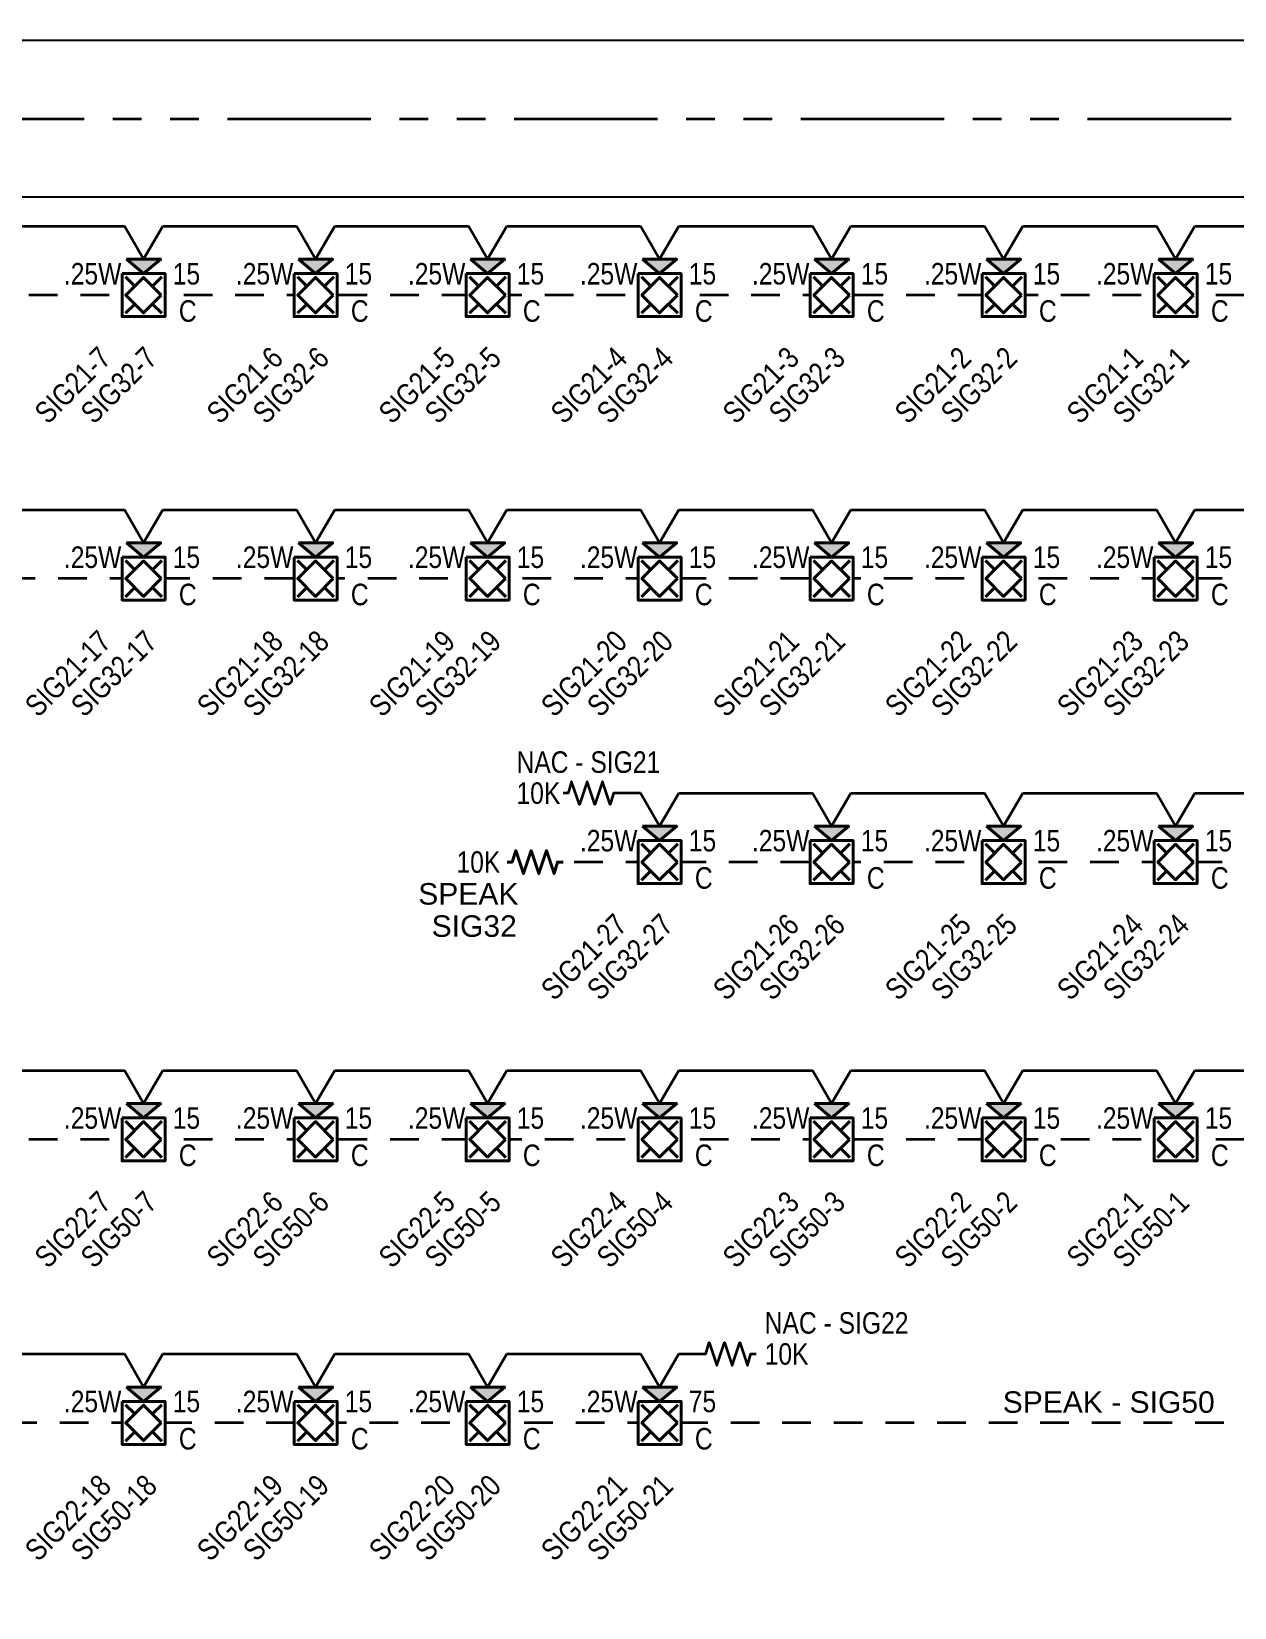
# Model space of a CAD drawing. Header units: inches. Extents: x 84 to 207, y -12 to 77.
# Drawn here: x 123.16 to 128.4, y 17.08 to 23.95 of the extents above; entities that cross this region are included whole.
import ezdxf
from ezdxf.enums import TextEntityAlignment as Align

# ---------------------------------------------------------------- set-up
doc = ezdxf.new("R2010")
doc.units = ezdxf.units.IN
doc.header["$MEASUREMENT"] = 0
doc.set_wipeout_variables(frame=1)
doc.linetypes.add('HIDDEN2', pattern=[0.1875, 0.125, -0.0625])
doc.linetypes.add('PHANTOM2', pattern=[1.25, 0.625, -0.125, 0.125, -0.125, 0.125, -0.125])
for name, color, linetype, lineweight in [('F-ALRM-INDC', 83, 'Continuous', 40), ('F-ALRM-WIRE-DTCT', 151, 'Continuous', 35), ('F-ALRM-WIRE-INDC', 3, 'Continuous', 35), ('F-ALRM-WIRE-SPKR', 221, 'HIDDEN2', 35), ('F-ANNO-DTCT-NOTE', 140, 'Continuous', 25), ('F-ANNO-INDC', 3, 'Continuous', 25), ('F-ANNO-INDC-ADDR', 91, 'Continuous', 25), ('F-ANNO-INDC-CAND', 120, 'Continuous', 25), ('F-ANNO-INDC-DESC', 111, 'Continuous', 25), ('F-ANNO-INDC-NOTE', 110, 'Continuous', 25), ('F-ANNO-SPKR-ADDR', 210, 'Continuous', 25), ('F-ANNO-SPKR-WATT', 220, 'Continuous', 25), ('F-ANNO-WIPE', 7, 'Continuous', 0)]:
    doc.layers.add(name, color=color, linetype=linetype, lineweight=lineweight)
doc.styles.add('Body', font='', dxfattribs={"height": 0.09375})
doc.styles.add('MtXpl_Arial_Narrow', font='arial.ttf')
doc.styles.get("Standard").update_dxf_attribs({"font": 'arial.ttf'})
doc.styles.get('Body').set_extended_font_data('Arial Narrow')

# ---------------------------------------------------------------- blocks, each defined once
blk = doc.blocks.new('*U22')
at = {"color": 0, "linetype": 'ByBlock', "lineweight": -2, "style": 'Body', "flags": 9}
for tag, p in [('CONNFROM_SPEAK', (0, -0.1336)), ('WIREDROP', (0, -0.1449))]:
    blk.add_attdef(tag, text='', height=0.00938, dxfattribs=at).set_placement(p, align=Align.MIDDLE_CENTER)
at = {"layer": 'F-ANNO-INDC-ADDR', "style": 'Body', "flags": 8}
blk.add_attdef('NACTAG', text='', height=0.0938, rotation=45, dxfattribs=at).set_placement((-0.2007, -0.2176), align=Align.TOP_RIGHT)
at = {"layer": 'F-ANNO-INDC-DESC', "lineweight": 30, "flags": 51}
blk.add_attdef('DESCRIPTION', text='', height=0.0938, rotation=45, dxfattribs=at).set_placement((0.2007, -0.2176), align=Align.TOP_RIGHT)
at = {"layer": 'F-ANNO-INDC-NOTE', "lineweight": 30, "flags": 104}
blk.add_attdef('NOTES', text='', height=0.0938, dxfattribs=at).set_placement((-0.1927, -0.0693), align=Align.MIDDLE_RIGHT)
at = {"layer": 'F-ANNO-SPKR-ADDR', "style": 'Body', "flags": 8}
blk.add_attdef('SPEAKTAG', text='', height=0.0938, rotation=45, dxfattribs=at).set_placement((0, -0.2176), align=Align.TOP_RIGHT)
at = {"linetype": 'ByBlock', "ltscale": 0.5}
blk.add_wipeout([(-0.0938, 0.0937), (0.0937, 0.0937), (0.0937, -0.0938), (-0.0938, -0.0938)], dxfattribs=at).dxf.layer = 'F-ANNO-WIPE'
at = {"color": 0, "linetype": 'ByBlock', "lineweight": -2, "ltscale": 0.5}
for p, q in [((-0.0387, -0.0387), (-0.0793, -0.0793)), ((0.0793, -0.0793), (0.0387, -0.0387))]:
    blk.add_line(p, q, dxfattribs=at)
at = {"color": 0, "linetype": 'ByBlock', "lineweight": -2, "style": 'Body', "flags": 9}
blk.add_attdef('WIRE', (-0.0007, 0), '', height=0.00938, dxfattribs=at)
for tag, p in [('CONNFROM_NAC', (0, -0.121)), ('ELEVATION', (0, -0.1084)), ('PID', (0, -0.0962))]:
    blk.add_attdef(tag, text='', height=0.00938, dxfattribs=at).set_placement(p, align=Align.MIDDLE_CENTER)
at = {"layer": 'F-ANNO-INDC', "style": 'Body', "flags": 8}
blk.add_attdef('CEIL', text='', height=0.0938, dxfattribs=at).set_placement((0.1927, -0.0693), align=Align.MIDDLE_CENTER)
at = {"layer": 'F-ANNO-INDC-CAND', "style": 'Body', "flags": 8}
blk.add_attdef('CD', text='', height=0.0938, dxfattribs=at).set_placement((0.1871, 0.0933), align=Align.MIDDLE_CENTER)
at = {"layer": 'F-ANNO-INDC-NOTE', "style": 'Body'}
blk.add_attdef('NOTE', text='', height=0.0938, dxfattribs=at).set_placement((-0.1927, -0.0693), align=Align.MIDDLE_CENTER)
at = {"linetype": 'ByBlock'}
blk.add_wipeout([(-0.075, 0.1562), (0, 0.0937), (0.075, 0.1562)], dxfattribs=at).dxf.layer = 'F-ANNO-WIPE'
h = blk.add_hatch(color=0)
h.dxf.hatch_style = 1
h.paths.add_polyline_path([(0.075, 0.1562), (-0.075, 0.1562), (0, 0.0937)])
at = {"color": 0, "linetype": 'ByBlock', "lineweight": -2, "ltscale": 0.5}
for p, q in [((-0.0387, 0.0387), (-0.0793, 0.0793)), ((0.0793, 0.0793), (0.0387, 0.0387))]:
    blk.add_line(p, q, dxfattribs=at)
at = {"color": 0, "linetype": 'ByBlock', "lineweight": -2}
blk.add_lwpolyline([(-0.075, 0.1562), (0, 0.0937), (0.075, 0.1562)], close=True, dxfattribs=at)
at = {"color": 0, "linetype": 'ByBlock', "lineweight": -2, "ltscale": 0.5}
for points in [[(-0.0938, 0.0937), (0.0937, 0.0937), (0.0937, -0.0938), (-0.0938, -0.0938)], [(0.0774, 0), (0, 0.0774), (-0.0774, 0), (0, -0.0774)]]:
    blk.add_lwpolyline(points, close=True, dxfattribs=at)
at = {"layer": 'F-ANNO-INDC', "style": 'Body', "flags": 8}
for tag, p in [('WG', (-0.1927, 0.229)), ('WP', (0.1927, 0.229))]:
    blk.add_attdef(tag, text='', height=0.0938, dxfattribs=at).set_placement(p, align=Align.MIDDLE_CENTER)
at = {"layer": 'F-ANNO-SPKR-WATT', "linetype": 'Continuous', "style": 'Body', "flags": 8}
blk.add_attdef('WATT', text='', height=0.0938, dxfattribs=at).set_placement((-0.2221, 0.0933), align=Align.MIDDLE_CENTER)
blk = doc.blocks.new('*U120')
at = {"color": 0, "linetype": 'ByBlock', "lineweight": -2}
for points in [[(0, 0.1557), (-0.0833, 0.3)], [(0, 0.1557), (0.0833, 0.3)], [(0.0833, 0.3), (1.7917, 0.3)]]:
    blk.add_lwpolyline(points, dxfattribs=at)
blk = doc.blocks.new('*U64')
at = {"color": 0, "linetype": 'ByBlock', "lineweight": -2}
for points in [[(0, 0.1557), (-0.0833, 0.3)], [(0, 0.1557), (0.0833, 0.3)], [(0.0833, 0.3), (0.6667, 0.3)]]:
    blk.add_lwpolyline(points, dxfattribs=at)
blk = doc.blocks.new('*U72')
at = {"color": 0, "linetype": 'ByBlock', "lineweight": -2}
for points in [[(0, 0.1557), (-0.0833, 0.3)], [(0, 0.1557), (0.0833, 0.3)], [(0.0833, 0.3), (0.375, 0.3)]]:
    blk.add_lwpolyline(points, dxfattribs=at)
blk = doc.blocks.new('*U84')
at = {"color": 0, "linetype": 'ByBlock', "lineweight": -2}
blk.add_lwpolyline([(0, 0), (-0.0242, 0), (-0.0389, -0.0502), (-0.0724, 0.0502), (-0.1059, -0.0502), (-0.1393, 0.0502), (-0.1728, -0.0502), (-0.2063, 0.0502), (-0.2212, 0), (-0.244, 0)], dxfattribs=at)
at = {"layer": 'F-ANNO-INDC-NOTE', "lineweight": -3, "style": 'Body'}
blk.add_text('10K', height=0.09375, dxfattribs=at).set_placement((-0.2734, 0), align=Align.MIDDLE_RIGHT)
blk.add_attdef('CIRCUIT', text='', height=0.0938, dxfattribs=at).set_placement((0.3942, 0.0545), align=Align.MIDDLE_RIGHT)
blk = doc.blocks.new('*U121')
at = {"color": 0, "linetype": 'ByBlock', "lineweight": -2}
blk.add_lwpolyline([(0, 0), (-0.0242, 0), (-0.0389, -0.0502), (-0.0724, 0.0502), (-0.1059, -0.0502), (-0.1393, 0.0502), (-0.1728, -0.0502), (-0.2063, 0.0502), (-0.2212, 0), (-0.244, 0)], dxfattribs=at)
at = {"layer": 'F-ANNO-DTCT-NOTE', "lineweight": -3, "style": 'Body'}
blk.add_text('10K', height=0.09375, dxfattribs=at).set_placement((-0.4469, 0), align=Align.MIDDLE_LEFT)
blk.add_attdef('CIRCUIT', text='', height=0.0938, dxfattribs=at).set_placement((-0.4469, 0.1353), align=Align.MIDDLE_LEFT)
blk = doc.blocks.new('*U71')
at = {"color": 0, "linetype": 'ByBlock', "lineweight": -2}
for points in [[(0, 0.1557), (-0.0833, 0.3)], [(0, 0.1557), (0.0833, 0.3)], [(0.0833, 0.3), (0.177, 0.3)]]:
    blk.add_lwpolyline(points, dxfattribs=at)
blk = doc.blocks.new('*U122')
at = {"color": 0, "linetype": 'ByBlock', "lineweight": -2}
blk.add_lwpolyline([(0, 0), (0.0242, 0), (0.0389, 0.0502), (0.0724, -0.0502), (0.1059, 0.0502), (0.1393, -0.0502), (0.1728, 0.0502), (0.2063, -0.0502), (0.2212, 0), (0.244, 0)], dxfattribs=at)
at = {"layer": 'F-ANNO-DTCT-NOTE', "lineweight": -3, "style": 'Body'}
blk.add_text('10K', height=0.09375, dxfattribs=at).set_placement((0.2813, 0), align=Align.MIDDLE_LEFT)
blk.add_attdef('CIRCUIT', text='', height=0.0938, dxfattribs=at).set_placement((0.2813, 0.1353), align=Align.MIDDLE_LEFT)

msp = doc.modelspace()

# ---------------------------------------------------------------- linework, layer by layer
at = {"layer": 'Defpoints', "color": 3}
msp.add_lwpolyline([(118.5083, 23.2331), (154.2067, 23.2331), (154.2067, 50.474), (118.5083, 50.474)], close=True, dxfattribs=at)
at = {"layer": 'F-ALRM-WIRE-DTCT', "color": 251, "linetype": 'PHANTOM2', "true_color": 0x636466}
msp.add_line((119.0119, 23.5735), (147.5653, 23.5735), dxfattribs=at)
at = {"layer": 'F-ALRM-WIRE-INDC'}
msp.add_line((125.8121, 20.6328), (125.7183, 20.6328), dxfattribs=at)
at = {"layer": 'F-ALRM-WIRE-SPKR'}
for points in [[(128.8954, 22.8042), (119.6141, 22.8042)], [(128.7978, 21.5682), (119.2429, 21.5682)], [(128.7978, 20.3322), (125.4743, 20.3322)], [(128.8954, 19.1229), (119.6141, 19.1229)], [(129.9305, 17.8869), (119.2429, 17.8869)]]:
    msp.add_lwpolyline(points, dxfattribs=at)

# ---------------------------------------------------------------- block references
at = {"layer": 'F-ALRM-WIRE-INDC'}
for name, p, values in [('*U121', (125.7183, 20.6328), {'CIRCUIT': 'NAC - SIG21'}), ('*U122', (126.0724, 18.1874), {'CIRCUIT': 'NAC - SIG22'})]:
    msp.add_blockref(name, p, dxfattribs=at).add_auto_attribs(values)

# ---------------------------------------------------------------- texts
at = {"layer": 'F-ALRM-INDC', "style": 'MtXpl_Arial_Narrow'}
for s, p in [('SPEAK', (124.8431, 20.1467)), ('SIG32', (124.9015, 20.0062)), ('SPEAK - SIG50', (127.3916, 17.9307))]:
    msp.add_text(s, height=0.09375, dxfattribs=at).set_placement(p)

# ---------------------------------------------------------------- next in the draw order: block references
at = {"layer": 'F-ALRM-INDC'}
ref = msp.add_blockref('*U22', (123.6454, 22.8042), dxfattribs=at)
ref.add_attrib('CEIL', 'C', dxfattribs={"layer": 'F-ANNO-INDC', "height": 0.0938, "style": 'Body'}).set_placement((123.838, 22.7349), align=Align.MIDDLE_CENTER)
ref.add_attrib('NACTAG', 'SIG21-7', dxfattribs={"layer": 'F-ANNO-INDC-ADDR', "height": 0.09375, "rotation": 45, "style": 'Body'}).set_placement((123.4447, 22.5865), align=Align.TOP_RIGHT)
ref.add_attrib('CD', '15', dxfattribs={"layer": 'F-ANNO-INDC-CAND', "height": 0.09375, "style": 'Body'}).set_placement((123.8324, 22.8974), align=Align.MIDDLE_CENTER)
ref.add_attrib('SPEAKTAG', 'SIG32-7', dxfattribs={"layer": 'F-ANNO-SPKR-ADDR', "height": 0.09375, "rotation": 45, "style": 'Body'}).set_placement((123.6454, 22.5865), align=Align.TOP_RIGHT)
ref.add_attrib('WATT', '.25W', dxfattribs={"layer": 'F-ANNO-SPKR-WATT', "linetype": 'Continuous', "height": 0.09375, "style": 'Body'}).set_placement((123.4233, 22.8974), align=Align.MIDDLE_CENTER)
ref = msp.add_blockref('*U22', (124.3954, 22.8042), dxfattribs=at)
ref.add_attrib('CEIL', 'C', dxfattribs={"layer": 'F-ANNO-INDC', "height": 0.0938, "style": 'Body'}).set_placement((124.588, 22.7349), align=Align.MIDDLE_CENTER)
ref.add_attrib('NACTAG', 'SIG21-6', dxfattribs={"layer": 'F-ANNO-INDC-ADDR', "height": 0.09375, "rotation": 45, "style": 'Body'}).set_placement((124.1947, 22.5865), align=Align.TOP_RIGHT)
ref.add_attrib('CD', '15', dxfattribs={"layer": 'F-ANNO-INDC-CAND', "height": 0.09375, "style": 'Body'}).set_placement((124.5824, 22.8974), align=Align.MIDDLE_CENTER)
ref.add_attrib('SPEAKTAG', 'SIG32-6', dxfattribs={"layer": 'F-ANNO-SPKR-ADDR', "height": 0.09375, "rotation": 45, "style": 'Body'}).set_placement((124.3954, 22.5865), align=Align.TOP_RIGHT)
ref.add_attrib('WATT', '.25W', dxfattribs={"layer": 'F-ANNO-SPKR-WATT', "linetype": 'Continuous', "height": 0.09375, "style": 'Body'}).set_placement((124.1733, 22.8974), align=Align.MIDDLE_CENTER)
ref = msp.add_blockref('*U22', (125.1454, 22.8042), dxfattribs=at)
ref.add_attrib('CEIL', 'C', dxfattribs={"layer": 'F-ANNO-INDC', "height": 0.0938, "style": 'Body'}).set_placement((125.338, 22.7349), align=Align.MIDDLE_CENTER)
ref.add_attrib('NACTAG', 'SIG21-5', dxfattribs={"layer": 'F-ANNO-INDC-ADDR', "height": 0.09375, "rotation": 45, "style": 'Body'}).set_placement((124.9447, 22.5865), align=Align.TOP_RIGHT)
ref.add_attrib('CD', '15', dxfattribs={"layer": 'F-ANNO-INDC-CAND', "height": 0.09375, "style": 'Body'}).set_placement((125.3324, 22.8974), align=Align.MIDDLE_CENTER)
ref.add_attrib('SPEAKTAG', 'SIG32-5', dxfattribs={"layer": 'F-ANNO-SPKR-ADDR', "height": 0.09375, "rotation": 45, "style": 'Body'}).set_placement((125.1454, 22.5865), align=Align.TOP_RIGHT)
ref.add_attrib('WATT', '.25W', dxfattribs={"layer": 'F-ANNO-SPKR-WATT', "linetype": 'Continuous', "height": 0.09375, "style": 'Body'}).set_placement((124.9233, 22.8974), align=Align.MIDDLE_CENTER)
ref = msp.add_blockref('*U22', (125.8954, 22.8042), dxfattribs=at)
ref.add_attrib('CEIL', 'C', dxfattribs={"layer": 'F-ANNO-INDC', "height": 0.0938, "style": 'Body'}).set_placement((126.088, 22.7349), align=Align.MIDDLE_CENTER)
ref.add_attrib('NACTAG', 'SIG21-4', dxfattribs={"layer": 'F-ANNO-INDC-ADDR', "height": 0.09375, "rotation": 45, "style": 'Body'}).set_placement((125.6947, 22.5865), align=Align.TOP_RIGHT)
ref.add_attrib('CD', '15', dxfattribs={"layer": 'F-ANNO-INDC-CAND', "height": 0.09375, "style": 'Body'}).set_placement((126.0824, 22.8974), align=Align.MIDDLE_CENTER)
ref.add_attrib('SPEAKTAG', 'SIG32-4', dxfattribs={"layer": 'F-ANNO-SPKR-ADDR', "height": 0.09375, "rotation": 45, "style": 'Body'}).set_placement((125.8954, 22.5865), align=Align.TOP_RIGHT)
ref.add_attrib('WATT', '.25W', dxfattribs={"layer": 'F-ANNO-SPKR-WATT', "linetype": 'Continuous', "height": 0.09375, "style": 'Body'}).set_placement((125.6733, 22.8974), align=Align.MIDDLE_CENTER)
ref = msp.add_blockref('*U22', (126.6454, 22.8042), dxfattribs=at)
ref.add_attrib('CEIL', 'C', dxfattribs={"layer": 'F-ANNO-INDC', "height": 0.0938, "style": 'Body'}).set_placement((126.838, 22.7349), align=Align.MIDDLE_CENTER)
ref.add_attrib('NACTAG', 'SIG21-3', dxfattribs={"layer": 'F-ANNO-INDC-ADDR', "height": 0.09375, "rotation": 45, "style": 'Body'}).set_placement((126.4447, 22.5865), align=Align.TOP_RIGHT)
ref.add_attrib('CD', '15', dxfattribs={"layer": 'F-ANNO-INDC-CAND', "height": 0.09375, "style": 'Body'}).set_placement((126.8324, 22.8974), align=Align.MIDDLE_CENTER)
ref.add_attrib('SPEAKTAG', 'SIG32-3', dxfattribs={"layer": 'F-ANNO-SPKR-ADDR', "height": 0.09375, "rotation": 45, "style": 'Body'}).set_placement((126.6454, 22.5865), align=Align.TOP_RIGHT)
ref.add_attrib('WATT', '.25W', dxfattribs={"layer": 'F-ANNO-SPKR-WATT', "linetype": 'Continuous', "height": 0.09375, "style": 'Body'}).set_placement((126.4233, 22.8974), align=Align.MIDDLE_CENTER)
ref = msp.add_blockref('*U22', (127.3954, 22.8042), dxfattribs=at)
ref.add_attrib('CEIL', 'C', dxfattribs={"layer": 'F-ANNO-INDC', "height": 0.0938, "style": 'Body'}).set_placement((127.588, 22.7349), align=Align.MIDDLE_CENTER)
ref.add_attrib('NACTAG', 'SIG21-2', dxfattribs={"layer": 'F-ANNO-INDC-ADDR', "height": 0.09375, "rotation": 45, "style": 'Body'}).set_placement((127.1947, 22.5865), align=Align.TOP_RIGHT)
ref.add_attrib('CD', '15', dxfattribs={"layer": 'F-ANNO-INDC-CAND', "height": 0.09375, "style": 'Body'}).set_placement((127.5824, 22.8974), align=Align.MIDDLE_CENTER)
ref.add_attrib('SPEAKTAG', 'SIG32-2', dxfattribs={"layer": 'F-ANNO-SPKR-ADDR', "height": 0.09375, "rotation": 45, "style": 'Body'}).set_placement((127.3954, 22.5865), align=Align.TOP_RIGHT)
ref.add_attrib('WATT', '.25W', dxfattribs={"layer": 'F-ANNO-SPKR-WATT', "linetype": 'Continuous', "height": 0.09375, "style": 'Body'}).set_placement((127.1733, 22.8974), align=Align.MIDDLE_CENTER)
ref = msp.add_blockref('*U22', (128.1454, 22.8042), dxfattribs=at)
ref.add_attrib('CEIL', 'C', dxfattribs={"layer": 'F-ANNO-INDC', "height": 0.0938, "style": 'Body'}).set_placement((128.338, 22.7349), align=Align.MIDDLE_CENTER)
ref.add_attrib('NACTAG', 'SIG21-1', dxfattribs={"layer": 'F-ANNO-INDC-ADDR', "height": 0.09375, "rotation": 45, "style": 'Body'}).set_placement((127.9447, 22.5865), align=Align.TOP_RIGHT)
ref.add_attrib('CD', '15', dxfattribs={"layer": 'F-ANNO-INDC-CAND', "height": 0.09375, "style": 'Body'}).set_placement((128.3324, 22.8974), align=Align.MIDDLE_CENTER)
ref.add_attrib('SPEAKTAG', 'SIG32-1', dxfattribs={"layer": 'F-ANNO-SPKR-ADDR', "height": 0.09375, "rotation": 45, "style": 'Body'}).set_placement((128.1454, 22.5865), align=Align.TOP_RIGHT)
ref.add_attrib('WATT', '.25W', dxfattribs={"layer": 'F-ANNO-SPKR-WATT', "linetype": 'Continuous', "height": 0.09375, "style": 'Body'}).set_placement((127.9233, 22.8974), align=Align.MIDDLE_CENTER)
ref = msp.add_blockref('*U22', (123.6454, 21.5682), dxfattribs=at)
ref.add_attrib('CEIL', 'C', dxfattribs={"layer": 'F-ANNO-INDC', "height": 0.0938, "style": 'Body'}).set_placement((123.838, 21.4989), align=Align.MIDDLE_CENTER)
ref.add_attrib('NACTAG', 'SIG21-17', dxfattribs={"layer": 'F-ANNO-INDC-ADDR', "height": 0.09375, "rotation": 45, "style": 'Body'}).set_placement((123.4447, 21.3506), align=Align.TOP_RIGHT)
ref.add_attrib('CD', '15', dxfattribs={"layer": 'F-ANNO-INDC-CAND', "height": 0.09375, "style": 'Body'}).set_placement((123.8324, 21.6615), align=Align.MIDDLE_CENTER)
ref.add_attrib('SPEAKTAG', 'SIG32-17', dxfattribs={"layer": 'F-ANNO-SPKR-ADDR', "height": 0.09375, "rotation": 45, "style": 'Body'}).set_placement((123.6454, 21.3506), align=Align.TOP_RIGHT)
ref.add_attrib('WATT', '.25W', dxfattribs={"layer": 'F-ANNO-SPKR-WATT', "linetype": 'Continuous', "height": 0.09375, "style": 'Body'}).set_placement((123.4233, 21.6615), align=Align.MIDDLE_CENTER)
ref = msp.add_blockref('*U22', (128.1454, 20.3322), dxfattribs=at)
ref.add_attrib('CEIL', 'C', dxfattribs={"layer": 'F-ANNO-INDC', "height": 0.0938, "style": 'Body'}).set_placement((128.338, 20.2629), align=Align.MIDDLE_CENTER)
ref.add_attrib('NACTAG', 'SIG21-24', dxfattribs={"layer": 'F-ANNO-INDC-ADDR', "height": 0.09375, "rotation": 45, "style": 'Body'}).set_placement((127.9447, 20.1146), align=Align.TOP_RIGHT)
ref.add_attrib('CD', '15', dxfattribs={"layer": 'F-ANNO-INDC-CAND', "height": 0.09375, "style": 'Body'}).set_placement((128.3324, 20.4255), align=Align.MIDDLE_CENTER)
ref.add_attrib('SPEAKTAG', 'SIG32-24', dxfattribs={"layer": 'F-ANNO-SPKR-ADDR', "height": 0.09375, "rotation": 45, "style": 'Body'}).set_placement((128.1454, 20.1146), align=Align.TOP_RIGHT)
ref.add_attrib('WATT', '.25W', dxfattribs={"layer": 'F-ANNO-SPKR-WATT', "linetype": 'Continuous', "height": 0.09375, "style": 'Body'}).set_placement((127.9233, 20.4255), align=Align.MIDDLE_CENTER)
ref = msp.add_blockref('*U22', (123.6454, 19.1229), dxfattribs=at)
ref.add_attrib('CEIL', 'C', dxfattribs={"layer": 'F-ANNO-INDC', "height": 0.0938, "style": 'Body'}).set_placement((123.838, 19.0536), align=Align.MIDDLE_CENTER)
ref.add_attrib('NACTAG', 'SIG22-7', dxfattribs={"layer": 'F-ANNO-INDC-ADDR', "height": 0.09375, "rotation": 45, "style": 'Body'}).set_placement((123.4447, 18.9052), align=Align.TOP_RIGHT)
ref.add_attrib('CD', '15', dxfattribs={"layer": 'F-ANNO-INDC-CAND', "height": 0.09375, "style": 'Body'}).set_placement((123.8324, 19.2161), align=Align.MIDDLE_CENTER)
ref.add_attrib('SPEAKTAG', 'SIG50-7', dxfattribs={"layer": 'F-ANNO-SPKR-ADDR', "height": 0.09375, "rotation": 45, "style": 'Body'}).set_placement((123.6454, 18.9052), align=Align.TOP_RIGHT)
ref.add_attrib('WATT', '.25W', dxfattribs={"layer": 'F-ANNO-SPKR-WATT', "linetype": 'Continuous', "height": 0.09375, "style": 'Body'}).set_placement((123.4233, 19.2161), align=Align.MIDDLE_CENTER)
ref = msp.add_blockref('*U22', (124.3954, 19.1229), dxfattribs=at)
ref.add_attrib('CEIL', 'C', dxfattribs={"layer": 'F-ANNO-INDC', "height": 0.0938, "style": 'Body'}).set_placement((124.588, 19.0536), align=Align.MIDDLE_CENTER)
ref.add_attrib('NACTAG', 'SIG22-6', dxfattribs={"layer": 'F-ANNO-INDC-ADDR', "height": 0.09375, "rotation": 45, "style": 'Body'}).set_placement((124.1947, 18.9052), align=Align.TOP_RIGHT)
ref.add_attrib('CD', '15', dxfattribs={"layer": 'F-ANNO-INDC-CAND', "height": 0.09375, "style": 'Body'}).set_placement((124.5824, 19.2161), align=Align.MIDDLE_CENTER)
ref.add_attrib('SPEAKTAG', 'SIG50-6', dxfattribs={"layer": 'F-ANNO-SPKR-ADDR', "height": 0.09375, "rotation": 45, "style": 'Body'}).set_placement((124.3954, 18.9052), align=Align.TOP_RIGHT)
ref.add_attrib('WATT', '.25W', dxfattribs={"layer": 'F-ANNO-SPKR-WATT', "linetype": 'Continuous', "height": 0.09375, "style": 'Body'}).set_placement((124.1733, 19.2161), align=Align.MIDDLE_CENTER)
ref = msp.add_blockref('*U22', (125.1454, 19.1229), dxfattribs=at)
ref.add_attrib('CEIL', 'C', dxfattribs={"layer": 'F-ANNO-INDC', "height": 0.0938, "style": 'Body'}).set_placement((125.338, 19.0536), align=Align.MIDDLE_CENTER)
ref.add_attrib('NACTAG', 'SIG22-5', dxfattribs={"layer": 'F-ANNO-INDC-ADDR', "height": 0.09375, "rotation": 45, "style": 'Body'}).set_placement((124.9447, 18.9052), align=Align.TOP_RIGHT)
ref.add_attrib('CD', '15', dxfattribs={"layer": 'F-ANNO-INDC-CAND', "height": 0.09375, "style": 'Body'}).set_placement((125.3324, 19.2161), align=Align.MIDDLE_CENTER)
ref.add_attrib('SPEAKTAG', 'SIG50-5', dxfattribs={"layer": 'F-ANNO-SPKR-ADDR', "height": 0.09375, "rotation": 45, "style": 'Body'}).set_placement((125.1454, 18.9052), align=Align.TOP_RIGHT)
ref.add_attrib('WATT', '.25W', dxfattribs={"layer": 'F-ANNO-SPKR-WATT', "linetype": 'Continuous', "height": 0.09375, "style": 'Body'}).set_placement((124.9233, 19.2161), align=Align.MIDDLE_CENTER)
ref = msp.add_blockref('*U22', (125.8954, 19.1229), dxfattribs=at)
ref.add_attrib('CEIL', 'C', dxfattribs={"layer": 'F-ANNO-INDC', "height": 0.0938, "style": 'Body'}).set_placement((126.088, 19.0536), align=Align.MIDDLE_CENTER)
ref.add_attrib('NACTAG', 'SIG22-4', dxfattribs={"layer": 'F-ANNO-INDC-ADDR', "height": 0.09375, "rotation": 45, "style": 'Body'}).set_placement((125.6947, 18.9052), align=Align.TOP_RIGHT)
ref.add_attrib('CD', '15', dxfattribs={"layer": 'F-ANNO-INDC-CAND', "height": 0.09375, "style": 'Body'}).set_placement((126.0824, 19.2161), align=Align.MIDDLE_CENTER)
ref.add_attrib('SPEAKTAG', 'SIG50-4', dxfattribs={"layer": 'F-ANNO-SPKR-ADDR', "height": 0.09375, "rotation": 45, "style": 'Body'}).set_placement((125.8954, 18.9052), align=Align.TOP_RIGHT)
ref.add_attrib('WATT', '.25W', dxfattribs={"layer": 'F-ANNO-SPKR-WATT', "linetype": 'Continuous', "height": 0.09375, "style": 'Body'}).set_placement((125.6733, 19.2161), align=Align.MIDDLE_CENTER)
ref = msp.add_blockref('*U22', (126.6454, 19.1229), dxfattribs=at)
ref.add_attrib('CEIL', 'C', dxfattribs={"layer": 'F-ANNO-INDC', "height": 0.0938, "style": 'Body'}).set_placement((126.838, 19.0536), align=Align.MIDDLE_CENTER)
ref.add_attrib('NACTAG', 'SIG22-3', dxfattribs={"layer": 'F-ANNO-INDC-ADDR', "height": 0.09375, "rotation": 45, "style": 'Body'}).set_placement((126.4447, 18.9052), align=Align.TOP_RIGHT)
ref.add_attrib('CD', '15', dxfattribs={"layer": 'F-ANNO-INDC-CAND', "height": 0.09375, "style": 'Body'}).set_placement((126.8324, 19.2161), align=Align.MIDDLE_CENTER)
ref.add_attrib('SPEAKTAG', 'SIG50-3', dxfattribs={"layer": 'F-ANNO-SPKR-ADDR', "height": 0.09375, "rotation": 45, "style": 'Body'}).set_placement((126.6454, 18.9052), align=Align.TOP_RIGHT)
ref.add_attrib('WATT', '.25W', dxfattribs={"layer": 'F-ANNO-SPKR-WATT', "linetype": 'Continuous', "height": 0.09375, "style": 'Body'}).set_placement((126.4233, 19.2161), align=Align.MIDDLE_CENTER)
ref = msp.add_blockref('*U22', (127.3954, 19.1229), dxfattribs=at)
ref.add_attrib('CEIL', 'C', dxfattribs={"layer": 'F-ANNO-INDC', "height": 0.0938, "style": 'Body'}).set_placement((127.588, 19.0536), align=Align.MIDDLE_CENTER)
ref.add_attrib('NACTAG', 'SIG22-2', dxfattribs={"layer": 'F-ANNO-INDC-ADDR', "height": 0.09375, "rotation": 45, "style": 'Body'}).set_placement((127.1947, 18.9052), align=Align.TOP_RIGHT)
ref.add_attrib('CD', '15', dxfattribs={"layer": 'F-ANNO-INDC-CAND', "height": 0.09375, "style": 'Body'}).set_placement((127.5824, 19.2161), align=Align.MIDDLE_CENTER)
ref.add_attrib('SPEAKTAG', 'SIG50-2', dxfattribs={"layer": 'F-ANNO-SPKR-ADDR', "height": 0.09375, "rotation": 45, "style": 'Body'}).set_placement((127.3954, 18.9052), align=Align.TOP_RIGHT)
ref.add_attrib('WATT', '.25W', dxfattribs={"layer": 'F-ANNO-SPKR-WATT', "linetype": 'Continuous', "height": 0.09375, "style": 'Body'}).set_placement((127.1733, 19.2161), align=Align.MIDDLE_CENTER)
ref = msp.add_blockref('*U22', (128.1454, 19.1229), dxfattribs=at)
ref.add_attrib('CEIL', 'C', dxfattribs={"layer": 'F-ANNO-INDC', "height": 0.0938, "style": 'Body'}).set_placement((128.338, 19.0536), align=Align.MIDDLE_CENTER)
ref.add_attrib('NACTAG', 'SIG22-1', dxfattribs={"layer": 'F-ANNO-INDC-ADDR', "height": 0.09375, "rotation": 45, "style": 'Body'}).set_placement((127.9447, 18.9052), align=Align.TOP_RIGHT)
ref.add_attrib('CD', '15', dxfattribs={"layer": 'F-ANNO-INDC-CAND', "height": 0.09375, "style": 'Body'}).set_placement((128.3324, 19.2161), align=Align.MIDDLE_CENTER)
ref.add_attrib('SPEAKTAG', 'SIG50-1', dxfattribs={"layer": 'F-ANNO-SPKR-ADDR', "height": 0.09375, "rotation": 45, "style": 'Body'}).set_placement((128.1454, 18.9052), align=Align.TOP_RIGHT)
ref.add_attrib('WATT', '.25W', dxfattribs={"layer": 'F-ANNO-SPKR-WATT', "linetype": 'Continuous', "height": 0.09375, "style": 'Body'}).set_placement((127.9233, 19.2161), align=Align.MIDDLE_CENTER)
ref = msp.add_blockref('*U22', (123.6454, 17.8869), dxfattribs=at)
ref.add_attrib('CEIL', 'C', dxfattribs={"layer": 'F-ANNO-INDC', "height": 0.0938, "style": 'Body'}).set_placement((123.838, 17.8176), align=Align.MIDDLE_CENTER)
ref.add_attrib('NACTAG', 'SIG22-18', dxfattribs={"layer": 'F-ANNO-INDC-ADDR', "height": 0.09375, "rotation": 45, "style": 'Body'}).set_placement((123.4447, 17.6693), align=Align.TOP_RIGHT)
ref.add_attrib('CD', '15', dxfattribs={"layer": 'F-ANNO-INDC-CAND', "height": 0.09375, "style": 'Body'}).set_placement((123.8324, 17.9802), align=Align.MIDDLE_CENTER)
ref.add_attrib('SPEAKTAG', 'SIG50-18', dxfattribs={"layer": 'F-ANNO-SPKR-ADDR', "height": 0.09375, "rotation": 45, "style": 'Body'}).set_placement((123.6454, 17.6693), align=Align.TOP_RIGHT)
ref.add_attrib('WATT', '.25W', dxfattribs={"layer": 'F-ANNO-SPKR-WATT', "linetype": 'Continuous', "height": 0.09375, "style": 'Body'}).set_placement((123.4233, 17.9802), align=Align.MIDDLE_CENTER)

# ---------------------------------------------------------------- next in the draw order: block references
ref = msp.add_blockref('*U22', (124.3954, 21.5682), dxfattribs=at)
ref.add_attrib('CEIL', 'C', dxfattribs={"layer": 'F-ANNO-INDC', "height": 0.0938, "style": 'Body'}).set_placement((124.588, 21.4989), align=Align.MIDDLE_CENTER)
ref.add_attrib('NACTAG', 'SIG21-18', dxfattribs={"layer": 'F-ANNO-INDC-ADDR', "height": 0.09375, "rotation": 45, "style": 'Body'}).set_placement((124.1947, 21.3506), align=Align.TOP_RIGHT)
ref.add_attrib('CD', '15', dxfattribs={"layer": 'F-ANNO-INDC-CAND', "height": 0.09375, "style": 'Body'}).set_placement((124.5824, 21.6615), align=Align.MIDDLE_CENTER)
ref.add_attrib('SPEAKTAG', 'SIG32-18', dxfattribs={"layer": 'F-ANNO-SPKR-ADDR', "height": 0.09375, "rotation": 45, "style": 'Body'}).set_placement((124.3954, 21.3506), align=Align.TOP_RIGHT)
ref.add_attrib('WATT', '.25W', dxfattribs={"layer": 'F-ANNO-SPKR-WATT', "linetype": 'Continuous', "height": 0.09375, "style": 'Body'}).set_placement((124.1733, 21.6615), align=Align.MIDDLE_CENTER)
ref = msp.add_blockref('*U22', (127.3954, 20.3322), dxfattribs=at)
ref.add_attrib('CEIL', 'C', dxfattribs={"layer": 'F-ANNO-INDC', "height": 0.0938, "style": 'Body'}).set_placement((127.588, 20.2629), align=Align.MIDDLE_CENTER)
ref.add_attrib('NACTAG', 'SIG21-25', dxfattribs={"layer": 'F-ANNO-INDC-ADDR', "height": 0.09375, "rotation": 45, "style": 'Body'}).set_placement((127.1947, 20.1146), align=Align.TOP_RIGHT)
ref.add_attrib('CD', '15', dxfattribs={"layer": 'F-ANNO-INDC-CAND', "height": 0.09375, "style": 'Body'}).set_placement((127.5824, 20.4255), align=Align.MIDDLE_CENTER)
ref.add_attrib('SPEAKTAG', 'SIG32-25', dxfattribs={"layer": 'F-ANNO-SPKR-ADDR', "height": 0.09375, "rotation": 45, "style": 'Body'}).set_placement((127.3954, 20.1146), align=Align.TOP_RIGHT)
ref.add_attrib('WATT', '.25W', dxfattribs={"layer": 'F-ANNO-SPKR-WATT', "linetype": 'Continuous', "height": 0.09375, "style": 'Body'}).set_placement((127.1733, 20.4255), align=Align.MIDDLE_CENTER)
ref = msp.add_blockref('*U22', (124.3954, 17.8869), dxfattribs=at)
ref.add_attrib('CEIL', 'C', dxfattribs={"layer": 'F-ANNO-INDC', "height": 0.0938, "style": 'Body'}).set_placement((124.588, 17.8176), align=Align.MIDDLE_CENTER)
ref.add_attrib('NACTAG', 'SIG22-19', dxfattribs={"layer": 'F-ANNO-INDC-ADDR', "height": 0.09375, "rotation": 45, "style": 'Body'}).set_placement((124.1947, 17.6693), align=Align.TOP_RIGHT)
ref.add_attrib('CD', '15', dxfattribs={"layer": 'F-ANNO-INDC-CAND', "height": 0.09375, "style": 'Body'}).set_placement((124.5824, 17.9802), align=Align.MIDDLE_CENTER)
ref.add_attrib('SPEAKTAG', 'SIG50-19', dxfattribs={"layer": 'F-ANNO-SPKR-ADDR', "height": 0.09375, "rotation": 45, "style": 'Body'}).set_placement((124.3954, 17.6693), align=Align.TOP_RIGHT)
ref.add_attrib('WATT', '.25W', dxfattribs={"layer": 'F-ANNO-SPKR-WATT', "linetype": 'Continuous', "height": 0.09375, "style": 'Body'}).set_placement((124.1733, 17.9802), align=Align.MIDDLE_CENTER)
at = {"layer": 'F-ALRM-WIRE-INDC'}
for name, p in [('*U64', (122.8954, 22.8047)), ('*U64', (123.6454, 22.8047)), ('*U64', (124.3954, 22.8047)), ('*U64', (125.1454, 22.8047)), ('*U64', (125.8954, 22.8047)), ('*U64', (126.6454, 22.8047)), ('*U64', (127.3954, 22.8047)), ('*U120', (128.1454, 22.8047)), ('*U64', (122.8954, 21.5687)), ('*U72', (128.1454, 20.3328)), ('*U64', (122.8954, 19.1234)), ('*U64', (123.6454, 19.1234)), ('*U64', (124.3954, 19.1234)), ('*U64', (125.1454, 19.1234)), ('*U64', (125.8954, 19.1234)), ('*U64', (126.6454, 19.1234)), ('*U64', (127.3954, 19.1234)), ('*U120', (128.1454, 19.1234)), ('*U64', (122.8954, 17.8874))]:
    msp.add_blockref(name, p, dxfattribs=at)

# ---------------------------------------------------------------- next in the draw order: block references
at = {"layer": 'F-ALRM-INDC'}
ref = msp.add_blockref('*U22', (125.1454, 21.5682), dxfattribs=at)
ref.add_attrib('CEIL', 'C', dxfattribs={"layer": 'F-ANNO-INDC', "height": 0.0938, "style": 'Body'}).set_placement((125.338, 21.4989), align=Align.MIDDLE_CENTER)
ref.add_attrib('NACTAG', 'SIG21-19', dxfattribs={"layer": 'F-ANNO-INDC-ADDR', "height": 0.09375, "rotation": 45, "style": 'Body'}).set_placement((124.9447, 21.3506), align=Align.TOP_RIGHT)
ref.add_attrib('CD', '15', dxfattribs={"layer": 'F-ANNO-INDC-CAND', "height": 0.09375, "style": 'Body'}).set_placement((125.3324, 21.6615), align=Align.MIDDLE_CENTER)
ref.add_attrib('SPEAKTAG', 'SIG32-19', dxfattribs={"layer": 'F-ANNO-SPKR-ADDR', "height": 0.09375, "rotation": 45, "style": 'Body'}).set_placement((125.1454, 21.3506), align=Align.TOP_RIGHT)
ref.add_attrib('WATT', '.25W', dxfattribs={"layer": 'F-ANNO-SPKR-WATT', "linetype": 'Continuous', "height": 0.09375, "style": 'Body'}).set_placement((124.9233, 21.6615), align=Align.MIDDLE_CENTER)
ref = msp.add_blockref('*U22', (126.6454, 20.3322), dxfattribs=at)
ref.add_attrib('CEIL', 'C', dxfattribs={"layer": 'F-ANNO-INDC', "height": 0.0938, "style": 'Body'}).set_placement((126.838, 20.2629), align=Align.MIDDLE_CENTER)
ref.add_attrib('NACTAG', 'SIG21-26', dxfattribs={"layer": 'F-ANNO-INDC-ADDR', "height": 0.09375, "rotation": 45, "style": 'Body'}).set_placement((126.4447, 20.1146), align=Align.TOP_RIGHT)
ref.add_attrib('CD', '15', dxfattribs={"layer": 'F-ANNO-INDC-CAND', "height": 0.09375, "style": 'Body'}).set_placement((126.8324, 20.4255), align=Align.MIDDLE_CENTER)
ref.add_attrib('SPEAKTAG', 'SIG32-26', dxfattribs={"layer": 'F-ANNO-SPKR-ADDR', "height": 0.09375, "rotation": 45, "style": 'Body'}).set_placement((126.6454, 20.1146), align=Align.TOP_RIGHT)
ref.add_attrib('WATT', '.25W', dxfattribs={"layer": 'F-ANNO-SPKR-WATT', "linetype": 'Continuous', "height": 0.09375, "style": 'Body'}).set_placement((126.4233, 20.4255), align=Align.MIDDLE_CENTER)
ref = msp.add_blockref('*U22', (125.1454, 17.8869), dxfattribs=at)
ref.add_attrib('CEIL', 'C', dxfattribs={"layer": 'F-ANNO-INDC', "height": 0.0938, "style": 'Body'}).set_placement((125.338, 17.8176), align=Align.MIDDLE_CENTER)
ref.add_attrib('NACTAG', 'SIG22-20', dxfattribs={"layer": 'F-ANNO-INDC-ADDR', "height": 0.09375, "rotation": 45, "style": 'Body'}).set_placement((124.9447, 17.6693), align=Align.TOP_RIGHT)
ref.add_attrib('CD', '15', dxfattribs={"layer": 'F-ANNO-INDC-CAND', "height": 0.09375, "style": 'Body'}).set_placement((125.3324, 17.9802), align=Align.MIDDLE_CENTER)
ref.add_attrib('SPEAKTAG', 'SIG50-20', dxfattribs={"layer": 'F-ANNO-SPKR-ADDR', "height": 0.09375, "rotation": 45, "style": 'Body'}).set_placement((125.1454, 17.6693), align=Align.TOP_RIGHT)
ref.add_attrib('WATT', '.25W', dxfattribs={"layer": 'F-ANNO-SPKR-WATT', "linetype": 'Continuous', "height": 0.09375, "style": 'Body'}).set_placement((124.9233, 17.9802), align=Align.MIDDLE_CENTER)
at = {"layer": 'F-ALRM-WIRE-INDC'}
for p in [(123.6454, 21.5687), (127.3954, 20.3328), (123.6454, 17.8874)]:
    msp.add_blockref('*U64', p, dxfattribs=at)

# ---------------------------------------------------------------- next in the draw order: block references
at = {"layer": 'F-ALRM-INDC'}
ref = msp.add_blockref('*U22', (125.8954, 21.5682), dxfattribs=at)
ref.add_attrib('CEIL', 'C', dxfattribs={"layer": 'F-ANNO-INDC', "height": 0.0938, "style": 'Body'}).set_placement((126.088, 21.4989), align=Align.MIDDLE_CENTER)
ref.add_attrib('NACTAG', 'SIG21-20', dxfattribs={"layer": 'F-ANNO-INDC-ADDR', "height": 0.09375, "rotation": 45, "style": 'Body'}).set_placement((125.6947, 21.3506), align=Align.TOP_RIGHT)
ref.add_attrib('CD', '15', dxfattribs={"layer": 'F-ANNO-INDC-CAND', "height": 0.09375, "style": 'Body'}).set_placement((126.0824, 21.6615), align=Align.MIDDLE_CENTER)
ref.add_attrib('SPEAKTAG', 'SIG32-20', dxfattribs={"layer": 'F-ANNO-SPKR-ADDR', "height": 0.09375, "rotation": 45, "style": 'Body'}).set_placement((125.8954, 21.3506), align=Align.TOP_RIGHT)
ref.add_attrib('WATT', '.25W', dxfattribs={"layer": 'F-ANNO-SPKR-WATT', "linetype": 'Continuous', "height": 0.09375, "style": 'Body'}).set_placement((125.6733, 21.6615), align=Align.MIDDLE_CENTER)
ref = msp.add_blockref('*U22', (125.8954, 20.3322), dxfattribs=at)
ref.add_attrib('CEIL', 'C', dxfattribs={"layer": 'F-ANNO-INDC', "height": 0.0938, "style": 'Body'}).set_placement((126.088, 20.2629), align=Align.MIDDLE_CENTER)
ref.add_attrib('NACTAG', 'SIG21-27', dxfattribs={"layer": 'F-ANNO-INDC-ADDR', "height": 0.09375, "rotation": 45, "style": 'Body'}).set_placement((125.6947, 20.1146), align=Align.TOP_RIGHT)
ref.add_attrib('CD', '15', dxfattribs={"layer": 'F-ANNO-INDC-CAND', "height": 0.09375, "style": 'Body'}).set_placement((126.0824, 20.4255), align=Align.MIDDLE_CENTER)
ref.add_attrib('SPEAKTAG', 'SIG32-27', dxfattribs={"layer": 'F-ANNO-SPKR-ADDR', "height": 0.09375, "rotation": 45, "style": 'Body'}).set_placement((125.8954, 20.1146), align=Align.TOP_RIGHT)
ref.add_attrib('WATT', '.25W', dxfattribs={"layer": 'F-ANNO-SPKR-WATT', "linetype": 'Continuous', "height": 0.09375, "style": 'Body'}).set_placement((125.6733, 20.4255), align=Align.MIDDLE_CENTER)
ref = msp.add_blockref('*U22', (125.8954, 17.8869), dxfattribs=at)
ref.add_attrib('CEIL', 'C', dxfattribs={"layer": 'F-ANNO-INDC', "height": 0.0938, "style": 'Body'}).set_placement((126.088, 17.8176), align=Align.MIDDLE_CENTER)
ref.add_attrib('NACTAG', 'SIG22-21', dxfattribs={"layer": 'F-ANNO-INDC-ADDR', "height": 0.09375, "rotation": 45, "style": 'Body'}).set_placement((125.6947, 17.6693), align=Align.TOP_RIGHT)
ref.add_attrib('CD', '75', dxfattribs={"layer": 'F-ANNO-INDC-CAND', "height": 0.09375, "style": 'Body'}).set_placement((126.0824, 17.9802), align=Align.MIDDLE_CENTER)
ref.add_attrib('SPEAKTAG', 'SIG50-21', dxfattribs={"layer": 'F-ANNO-SPKR-ADDR', "height": 0.09375, "rotation": 45, "style": 'Body'}).set_placement((125.8954, 17.6693), align=Align.TOP_RIGHT)
ref.add_attrib('WATT', '.25W', dxfattribs={"layer": 'F-ANNO-SPKR-WATT', "linetype": 'Continuous', "height": 0.09375, "style": 'Body'}).set_placement((125.6733, 17.9802), align=Align.MIDDLE_CENTER)
at = {"layer": 'F-ALRM-WIRE-INDC'}
for p in [(124.3954, 21.5687), (126.6454, 20.3328), (124.3954, 17.8874)]:
    msp.add_blockref('*U64', p, dxfattribs=at)

# ---------------------------------------------------------------- next in the draw order: block references
at = {"layer": 'F-ALRM-INDC'}
ref = msp.add_blockref('*U22', (126.6454, 21.5682), dxfattribs=at)
ref.add_attrib('CEIL', 'C', dxfattribs={"layer": 'F-ANNO-INDC', "height": 0.0938, "style": 'Body'}).set_placement((126.838, 21.4989), align=Align.MIDDLE_CENTER)
ref.add_attrib('NACTAG', 'SIG21-21', dxfattribs={"layer": 'F-ANNO-INDC-ADDR', "height": 0.09375, "rotation": 45, "style": 'Body'}).set_placement((126.4447, 21.3506), align=Align.TOP_RIGHT)
ref.add_attrib('CD', '15', dxfattribs={"layer": 'F-ANNO-INDC-CAND', "height": 0.09375, "style": 'Body'}).set_placement((126.8324, 21.6615), align=Align.MIDDLE_CENTER)
ref.add_attrib('SPEAKTAG', 'SIG32-21', dxfattribs={"layer": 'F-ANNO-SPKR-ADDR', "height": 0.09375, "rotation": 45, "style": 'Body'}).set_placement((126.6454, 21.3506), align=Align.TOP_RIGHT)
ref.add_attrib('WATT', '.25W', dxfattribs={"layer": 'F-ANNO-SPKR-WATT', "linetype": 'Continuous', "height": 0.09375, "style": 'Body'}).set_placement((126.4233, 21.6615), align=Align.MIDDLE_CENTER)
msp.add_blockref('*U84', (125.4743, 20.3322), dxfattribs=at)
at = {"layer": 'F-ALRM-WIRE-INDC'}
for name, p in [('*U64', (125.1454, 21.5687)), ('*U64', (125.8954, 20.3328)), ('*U64', (125.1454, 17.8874)), ('*U71', (125.8954, 17.8874))]:
    msp.add_blockref(name, p, dxfattribs=at)

# ---------------------------------------------------------------- next in the draw order: block references
at = {"layer": 'F-ALRM-INDC'}
ref = msp.add_blockref('*U22', (127.3954, 21.5682), dxfattribs=at)
ref.add_attrib('CEIL', 'C', dxfattribs={"layer": 'F-ANNO-INDC', "height": 0.0938, "style": 'Body'}).set_placement((127.588, 21.4989), align=Align.MIDDLE_CENTER)
ref.add_attrib('NACTAG', 'SIG21-22', dxfattribs={"layer": 'F-ANNO-INDC-ADDR', "height": 0.09375, "rotation": 45, "style": 'Body'}).set_placement((127.1947, 21.3506), align=Align.TOP_RIGHT)
ref.add_attrib('CD', '15', dxfattribs={"layer": 'F-ANNO-INDC-CAND', "height": 0.09375, "style": 'Body'}).set_placement((127.5824, 21.6615), align=Align.MIDDLE_CENTER)
ref.add_attrib('SPEAKTAG', 'SIG32-22', dxfattribs={"layer": 'F-ANNO-SPKR-ADDR', "height": 0.09375, "rotation": 45, "style": 'Body'}).set_placement((127.3954, 21.3506), align=Align.TOP_RIGHT)
ref.add_attrib('WATT', '.25W', dxfattribs={"layer": 'F-ANNO-SPKR-WATT', "linetype": 'Continuous', "height": 0.09375, "style": 'Body'}).set_placement((127.1733, 21.6615), align=Align.MIDDLE_CENTER)
at = {"layer": 'F-ALRM-WIRE-INDC'}
msp.add_blockref('*U64', (125.8954, 21.5687), dxfattribs=at)

# ---------------------------------------------------------------- next in the draw order: block references
at = {"layer": 'F-ALRM-INDC'}
ref = msp.add_blockref('*U22', (128.1454, 21.5682), dxfattribs=at)
ref.add_attrib('CEIL', 'C', dxfattribs={"layer": 'F-ANNO-INDC', "height": 0.0938, "style": 'Body'}).set_placement((128.338, 21.4989), align=Align.MIDDLE_CENTER)
ref.add_attrib('NACTAG', 'SIG21-23', dxfattribs={"layer": 'F-ANNO-INDC-ADDR', "height": 0.09375, "rotation": 45, "style": 'Body'}).set_placement((127.9447, 21.3506), align=Align.TOP_RIGHT)
ref.add_attrib('CD', '15', dxfattribs={"layer": 'F-ANNO-INDC-CAND', "height": 0.09375, "style": 'Body'}).set_placement((128.3324, 21.6615), align=Align.MIDDLE_CENTER)
ref.add_attrib('SPEAKTAG', 'SIG32-23', dxfattribs={"layer": 'F-ANNO-SPKR-ADDR', "height": 0.09375, "rotation": 45, "style": 'Body'}).set_placement((128.1454, 21.3506), align=Align.TOP_RIGHT)
ref.add_attrib('WATT', '.25W', dxfattribs={"layer": 'F-ANNO-SPKR-WATT', "linetype": 'Continuous', "height": 0.09375, "style": 'Body'}).set_placement((127.9233, 21.6615), align=Align.MIDDLE_CENTER)
at = {"layer": 'F-ALRM-WIRE-INDC'}
msp.add_blockref('*U64', (126.6454, 21.5687), dxfattribs=at)

# ---------------------------------------------------------------- next in the draw order: linework, layer by layer
at = {"layer": 'Defpoints', "color": 1}
msp.add_lwpolyline([(118.5083, -6.1912), (154.2067, -6.1912), (154.2067, 23.9139), (118.5083, 23.9139)], close=True, dxfattribs=at)

# ---------------------------------------------------------------- next in the draw order: block references
at = {"layer": 'F-ALRM-WIRE-INDC'}
for name, p in [('*U64', (127.3954, 21.5687)), ('*U72', (128.1454, 21.5687))]:
    msp.add_blockref(name, p, dxfattribs=at)

doc.saveas('drawing.dxf')
